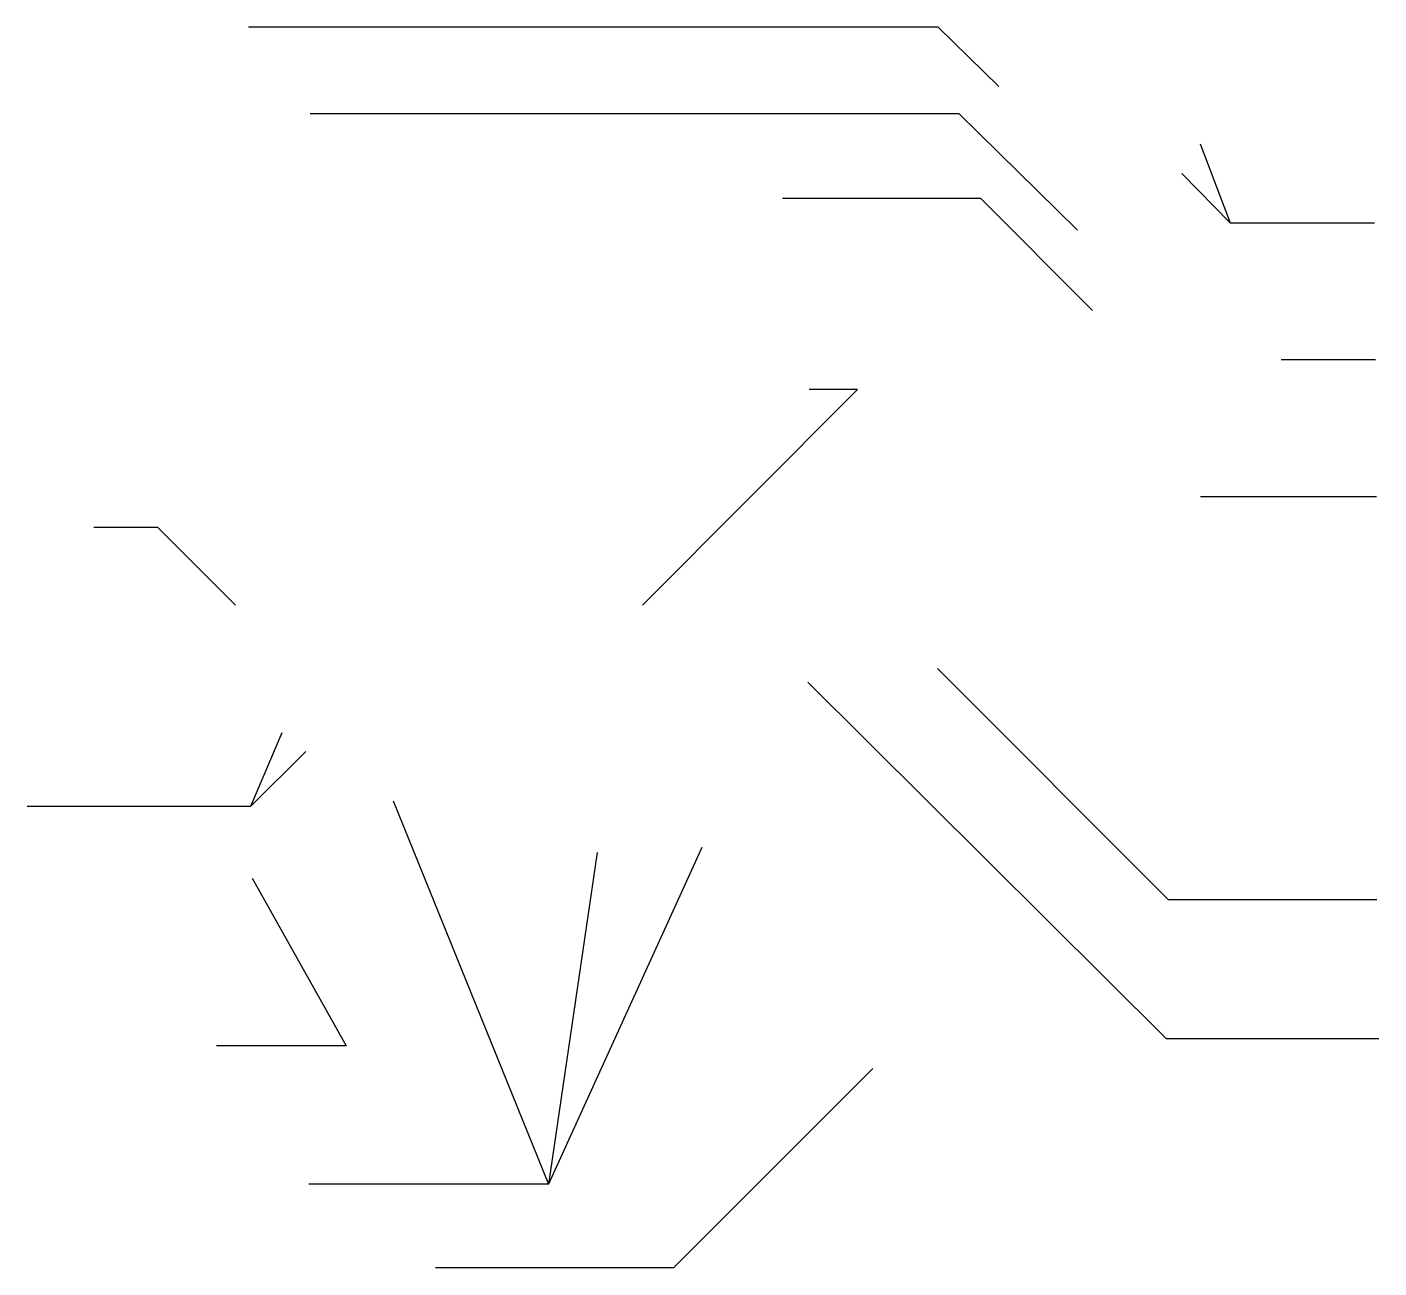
# Paper-space layout 'Layout1' of a CAD drawing. Extents: x 5.6 to 18.3, y 18.7 to 30.3.
import ezdxf

# ---------------------------------------------------------------- set-up
doc = ezdxf.new("R2010")
doc.units = 0
doc.header["$LTSCALE"] = 0.3999
doc.layers.add('DIM-TXT', color=7, linetype='CONTINUOUS')

psp = doc.layouts.get("Layout1")

# ---------------------------------------------------------------- linework, layer by layer
at = {"layer": 'DIM-TXT', "color": 0, "linetype": 'CONTINUOUS'}
for p, q in [((16.58, 29.22), (16.861, 28.483)), ((17.339, 27.207), (18.219, 27.207)), ((16.586, 25.927), (18.227, 25.927)), ((8.007, 23.722), (7.714, 23.034)), ((11.929, 22.649), (10.497, 19.507)), ((10.951, 22.603), (10.497, 19.507))]:
    psp.add_line(p, q, dxfattribs=at)
at = {"layer": 'DIM-TXT', "color": 0, "linetype": 'CONTINUOUS', "flags": 128}
for points in [[(14.701, 29.758), (14.135, 30.312), (7.694, 30.312)], [(15.436, 28.415), (14.332, 29.501), (8.269, 29.501)], [(16.409, 28.943), (16.861, 28.483), (18.211, 28.483)], [(15.575, 27.666), (14.533, 28.71), (12.681, 28.71)], [(11.375, 24.914), (13.382, 26.927), (12.93, 26.927)], [(7.572, 24.913), (6.847, 25.639), (6.25, 25.639)], [(14.13, 24.32), (16.284, 22.165), (18.23, 22.165)], [(12.917, 24.194), (16.264, 20.865), (18.251, 20.865)]]:
    psp.add_lwpolyline(points, dxfattribs=at)
at = {"layer": 'DIM-TXT', "color": 0, "linetype": 'CONTINUOUS', "extrusion": (0, 0, -1), "flags": 128}
for points in [[(-8.229, 23.546), (-7.714, 23.034), (-5.627, 23.034)], [(-9.046, 23.084), (-10.497, 19.507), (-8.257, 19.507)], [(-7.73, 22.362), (-8.606, 20.797), (-7.396, 20.797)], [(-13.524, 20.586), (-11.663, 18.723), (-9.44, 18.723)]]:
    psp.add_lwpolyline(points, dxfattribs=at)

doc.saveas('drawing.dxf')
